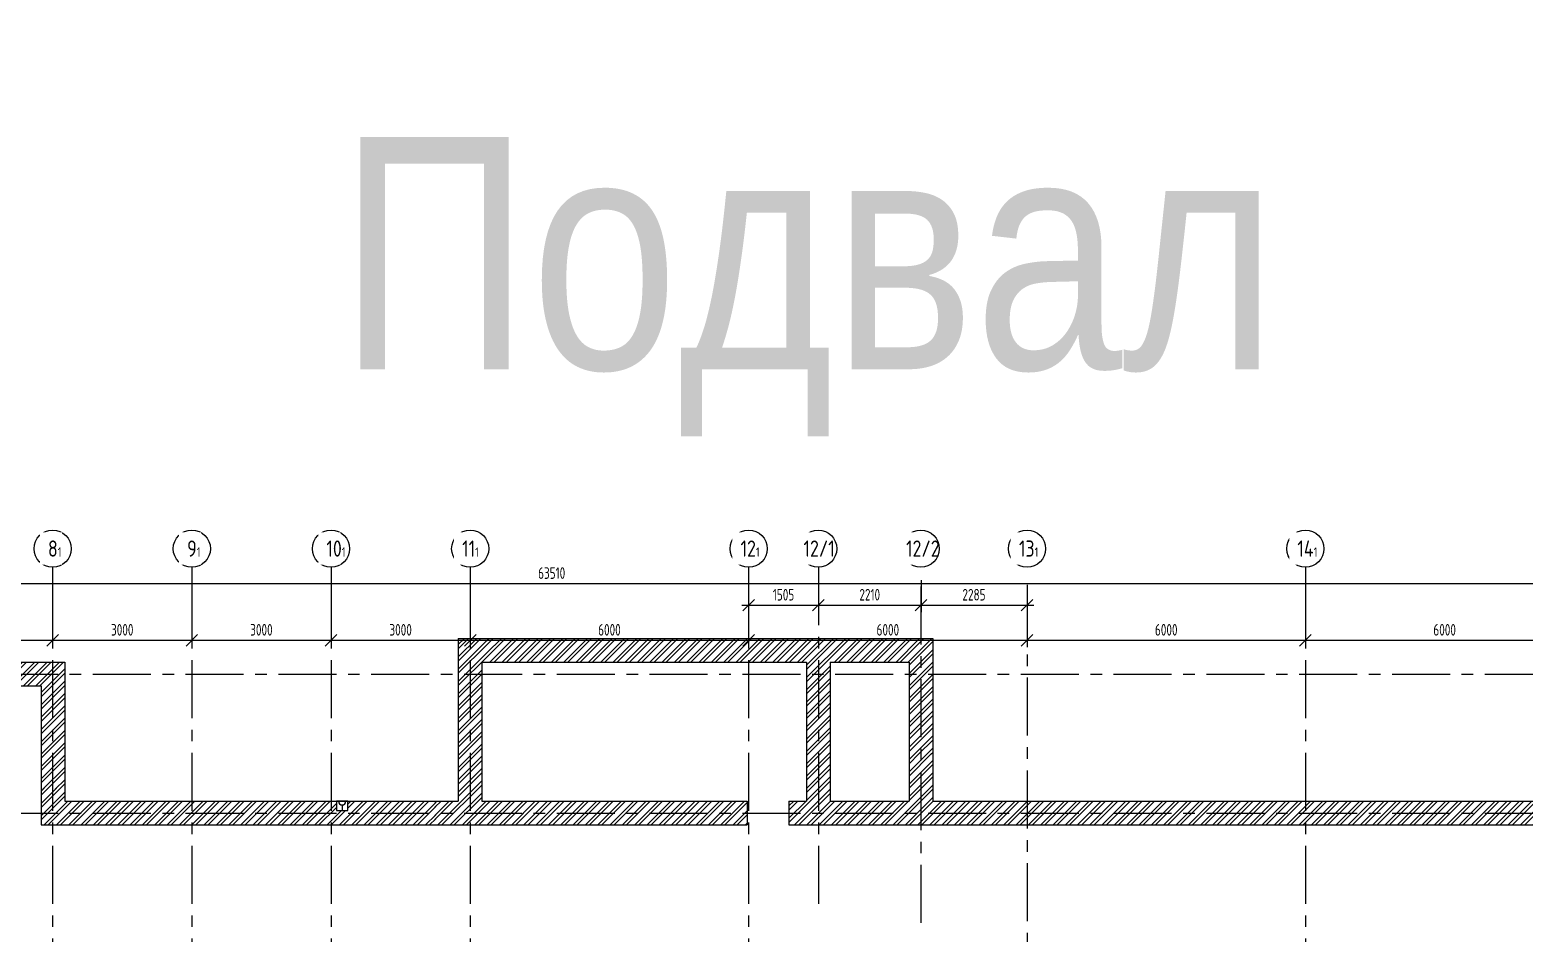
# Model space of a CAD drawing. Header units: millimetres. Extents: x -106726 to 8952771, y -150083 to 686385.
# Drawn here: x 14080 to 46283, y -50186 to -30725 of the extents above; entities that cross this region are included whole.
import ezdxf
from ezdxf import colors
from ezdxf.entities.mleader import LeaderData, LeaderLine
from ezdxf.math import Vec2, Vec3

# ---------------------------------------------------------------- set-up
doc = ezdxf.new("R2010")
doc.units = ezdxf.units.MM
doc.linetypes.add('CENTER', pattern=[2, 1.25, -0.25, 0.25, -0.25])
doc.layers.get('Defpoints').update_dxf_attribs({"color": 8})
doc.styles.add('Arial', font='ARIALN.TTF')
doc.styles.add('ISOCPEUR', font='isocpeur.ttf', dxfattribs={"width": 0.7})
doc.styles.add('ГОСТ 2.304', font='isocpeur.ttf', dxfattribs={"width": 0.7})
doc.dimstyles.new('СПДС', dxfattribs={"dimscale": 100, "dimtxt": 2.5, "dimasz": 2.5, "dimexe": 1.5, "dimexo": 0, "dimgap": 1, "dimtad": 1, "dimdec": 0, "dimrnd": 1, "dimtxsty": 'ГОСТ 2.304', "dimblk": 'OBLIQUE', "dimcen": 2.5, "dimdle": 1.5, "dimadec": 0, "dimazin": 2, "dimtfac": 0.75, "dimtdec": 0, "dimtmove": 1, "dimatfit": 3, "dimfxl": 1, "dimtolj": 1, "dimarcsym": 1})
pattern_1 = [(45, (331452.74, -175205.68), (-132.58252, 132.58252), []), (45, (331541.13, -175205.68), (-132.58252, 132.58252), [])]

# ---------------------------------------------------------------- blocks, each defined once
blk = doc.blocks.new('_DotSmall')
at = {"color": 8, "linetype": 'ByBlock', "const_width": 0.5}
blk.add_lwpolyline([(-0.0625, 0, 1), (0.0625, 0, 1)], format="xyb", close=True, dxfattribs=at)
blk = doc.blocks.new('_Oblique')
at = {"color": 8, "linetype": 'ByBlock', "lineweight": -2}
blk.add_line((-0.5, -0.5), (0.5, 0.5), dxfattribs=at)
blk = doc.blocks.new('*D811')
at = {"color": 8, "lineweight": -2, "ltscale": 100, "transparency": 16777216}
for p, q in [((11570, -43494), (11570, -44026)), ((14570, -43500), (14570, -44026)), ((11420, -43876), (14720, -43876))]:
    blk.add_line(p, q, dxfattribs=at)
at = {"layer": 'Defpoints', "color": 0, "ltscale": 100, "transparency": 16777216}
for p in [(11570, -43494), (14570, -43500), (14570, -43876)]:
    blk.add_point(p, dxfattribs=at)
at = {"color": 8, "lineweight": -2, "ltscale": 100, "transparency": 16777216, "xscale": 250, "yscale": 250, "zscale": 250, "rotation": 180}
blk.add_blockref('_Oblique', (11570, -43876), dxfattribs=at)
at = {"color": 8, "lineweight": -2, "ltscale": 100, "transparency": 16777216, "xscale": 250, "yscale": 250, "zscale": 250}
blk.add_blockref('_Oblique', (14570, -43876), dxfattribs=at)
at = {"color": 8, "ltscale": 100, "transparency": 16777216, "insert": (13070, -43651), "char_height": 250, "attachment_point": 5, "style": 'ГОСТ 2.304'}
blk.add_mtext('\\A1;3000', dxfattribs=at)
blk = doc.blocks.new('*D812')
at = {"color": 8, "lineweight": -2, "ltscale": 100, "transparency": 16777216}
for p, q in [((14570, -43500), (14570, -44026)), ((17570, -43488), (17570, -44026)), ((14420, -43876), (17720, -43876))]:
    blk.add_line(p, q, dxfattribs=at)
at = {"layer": 'Defpoints', "color": 0, "ltscale": 100, "transparency": 16777216}
for p in [(14570, -43500), (17570, -43488), (17570, -43876)]:
    blk.add_point(p, dxfattribs=at)
at = {"color": 8, "lineweight": -2, "ltscale": 100, "transparency": 16777216, "xscale": 250, "yscale": 250, "zscale": 250, "rotation": 180}
blk.add_blockref('_Oblique', (14570, -43876), dxfattribs=at)
at = {"color": 8, "lineweight": -2, "ltscale": 100, "transparency": 16777216, "xscale": 250, "yscale": 250, "zscale": 250}
blk.add_blockref('_Oblique', (17570, -43876), dxfattribs=at)
at = {"color": 8, "ltscale": 100, "transparency": 16777216, "insert": (16070, -43651), "char_height": 250, "attachment_point": 5, "style": 'ГОСТ 2.304'}
blk.add_mtext('\\A1;3000', dxfattribs=at)
blk = doc.blocks.new('*D813')
at = {"color": 8, "lineweight": -2, "ltscale": 100, "transparency": 16777216}
for p, q in [((17570, -43488), (17570, -44026)), ((20570, -43534), (20570, -44026)), ((17420, -43876), (20720, -43876))]:
    blk.add_line(p, q, dxfattribs=at)
at = {"layer": 'Defpoints', "color": 0, "ltscale": 100, "transparency": 16777216}
for p in [(17570, -43488), (20570, -43534), (20570, -43876)]:
    blk.add_point(p, dxfattribs=at)
at = {"color": 8, "lineweight": -2, "ltscale": 100, "transparency": 16777216, "xscale": 250, "yscale": 250, "zscale": 250, "rotation": 180}
blk.add_blockref('_Oblique', (17570, -43876), dxfattribs=at)
at = {"color": 8, "lineweight": -2, "ltscale": 100, "transparency": 16777216, "xscale": 250, "yscale": 250, "zscale": 250}
blk.add_blockref('_Oblique', (20570, -43876), dxfattribs=at)
at = {"color": 8, "ltscale": 100, "transparency": 16777216, "insert": (19070, -43651), "char_height": 250, "attachment_point": 5, "style": 'ГОСТ 2.304'}
blk.add_mtext('\\A1;3000', dxfattribs=at)
blk = doc.blocks.new('*D814')
at = {"color": 8, "lineweight": -2, "ltscale": 100, "transparency": 16777216}
for p, q in [((20570, -43534), (20570, -44026)), ((23570, -43534), (23570, -44026)), ((20420, -43876), (23720, -43876))]:
    blk.add_line(p, q, dxfattribs=at)
at = {"layer": 'Defpoints', "color": 0, "ltscale": 100, "transparency": 16777216}
for p in [(20570, -43534), (23570, -43534), (23570, -43876)]:
    blk.add_point(p, dxfattribs=at)
at = {"color": 8, "lineweight": -2, "ltscale": 100, "transparency": 16777216, "xscale": 250, "yscale": 250, "zscale": 250, "rotation": 180}
blk.add_blockref('_Oblique', (20570, -43876), dxfattribs=at)
at = {"color": 8, "lineweight": -2, "ltscale": 100, "transparency": 16777216, "xscale": 250, "yscale": 250, "zscale": 250}
blk.add_blockref('_Oblique', (23570, -43876), dxfattribs=at)
at = {"color": 8, "ltscale": 100, "transparency": 16777216, "insert": (22070, -43651), "char_height": 250, "attachment_point": 5, "style": 'ГОСТ 2.304'}
blk.add_mtext('\\A1;3000', dxfattribs=at)
blk = doc.blocks.new('*D815')
at = {"color": 8, "lineweight": -2, "ltscale": 100, "transparency": 16777216}
for p, q in [((29570, -43384), (29570, -44026)), ((23570, -43503), (23570, -44026)), ((23420, -43876), (29720, -43876))]:
    blk.add_line(p, q, dxfattribs=at)
at = {"layer": 'Defpoints', "color": 0, "ltscale": 100, "transparency": 16777216}
for p in [(29570, -43384), (23570, -43503), (29570, -43876)]:
    blk.add_point(p, dxfattribs=at)
at = {"color": 8, "lineweight": -2, "ltscale": 100, "transparency": 16777216, "xscale": 250, "yscale": 250, "zscale": 250, "rotation": 180}
blk.add_blockref('_Oblique', (23570, -43876), dxfattribs=at)
at = {"color": 8, "lineweight": -2, "ltscale": 100, "transparency": 16777216, "xscale": 250, "yscale": 250, "zscale": 250}
blk.add_blockref('_Oblique', (29570, -43876), dxfattribs=at)
at = {"color": 8, "ltscale": 100, "transparency": 16777216, "insert": (26570, -43651), "char_height": 250, "attachment_point": 5, "style": 'ГОСТ 2.304'}
blk.add_mtext('\\A1;6000', dxfattribs=at)
blk = doc.blocks.new('*D816')
at = {"color": 8, "lineweight": -2, "ltscale": 100, "transparency": 16777216}
for p, q in [((29570, -43415), (29570, -44026)), ((35570, -43340), (35570, -44026)), ((29420, -43876), (35720, -43876))]:
    blk.add_line(p, q, dxfattribs=at)
at = {"layer": 'Defpoints', "color": 0, "ltscale": 100, "transparency": 16777216}
for p in [(29570, -43415), (35570, -43340), (35570, -43876)]:
    blk.add_point(p, dxfattribs=at)
at = {"color": 8, "lineweight": -2, "ltscale": 100, "transparency": 16777216, "xscale": 250, "yscale": 250, "zscale": 250, "rotation": 180}
blk.add_blockref('_Oblique', (29570, -43876), dxfattribs=at)
at = {"color": 8, "lineweight": -2, "ltscale": 100, "transparency": 16777216, "xscale": 250, "yscale": 250, "zscale": 250}
blk.add_blockref('_Oblique', (35570, -43876), dxfattribs=at)
at = {"color": 8, "ltscale": 100, "transparency": 16777216, "insert": (32570, -43651), "char_height": 250, "attachment_point": 5, "style": 'ГОСТ 2.304'}
blk.add_mtext('\\A1;6000', dxfattribs=at)
blk = doc.blocks.new('*D817')
at = {"color": 8, "lineweight": -2, "ltscale": 100, "transparency": 16777216}
for p, q in [((35570, -43340), (35570, -44026)), ((41570, -43303), (41570, -44026)), ((35420, -43876), (41720, -43876))]:
    blk.add_line(p, q, dxfattribs=at)
at = {"layer": 'Defpoints', "color": 0, "ltscale": 100, "transparency": 16777216}
for p in [(35570, -43340), (41570, -43303), (41570, -43876)]:
    blk.add_point(p, dxfattribs=at)
at = {"color": 8, "lineweight": -2, "ltscale": 100, "transparency": 16777216, "xscale": 250, "yscale": 250, "zscale": 250, "rotation": 180}
blk.add_blockref('_Oblique', (35570, -43876), dxfattribs=at)
at = {"color": 8, "lineweight": -2, "ltscale": 100, "transparency": 16777216, "xscale": 250, "yscale": 250, "zscale": 250}
blk.add_blockref('_Oblique', (41570, -43876), dxfattribs=at)
at = {"color": 8, "ltscale": 100, "transparency": 16777216, "insert": (38570, -43651), "char_height": 250, "attachment_point": 5, "style": 'ГОСТ 2.304'}
blk.add_mtext('\\A1;6000', dxfattribs=at)
blk = doc.blocks.new('*D818')
at = {"color": 8, "lineweight": -2, "ltscale": 100, "transparency": 16777216}
for p, q in [((41570, -43303), (41570, -44026)), ((47570, -43374), (47570, -44026)), ((41420, -43876), (47720, -43876))]:
    blk.add_line(p, q, dxfattribs=at)
at = {"layer": 'Defpoints', "color": 0, "ltscale": 100, "transparency": 16777216}
for p in [(41570, -43303), (47570, -43374), (47570, -43876)]:
    blk.add_point(p, dxfattribs=at)
at = {"color": 8, "lineweight": -2, "ltscale": 100, "transparency": 16777216, "xscale": 250, "yscale": 250, "zscale": 250, "rotation": 180}
blk.add_blockref('_Oblique', (41570, -43876), dxfattribs=at)
at = {"color": 8, "lineweight": -2, "ltscale": 100, "transparency": 16777216, "xscale": 250, "yscale": 250, "zscale": 250}
blk.add_blockref('_Oblique', (47570, -43876), dxfattribs=at)
at = {"color": 8, "ltscale": 100, "transparency": 16777216, "insert": (44570, -43651), "char_height": 250, "attachment_point": 5, "style": 'ГОСТ 2.304'}
blk.add_mtext('\\A1;6000', dxfattribs=at)
blk = doc.blocks.new('*D821')
at = {"color": 8, "lineweight": -2, "ltscale": 100, "transparency": 16777216}
for p, q in [((29420, -43120), (31225, -43120)), ((29570, -43101), (29570, -43270)), ((31075, -43101), (31075, -43270))]:
    blk.add_line(p, q, dxfattribs=at)
at = {"layer": 'Defpoints', "color": 0, "ltscale": 100, "transparency": 16777216}
for p in [(29570, -43101), (31075, -43101), (31075, -43120)]:
    blk.add_point(p, dxfattribs=at)
at = {"color": 8, "lineweight": -2, "ltscale": 100, "transparency": 16777216, "xscale": 250, "yscale": 250, "zscale": 250, "rotation": 180}
blk.add_blockref('_Oblique', (29570, -43120), dxfattribs=at)
at = {"color": 8, "lineweight": -2, "ltscale": 100, "transparency": 16777216, "xscale": 250, "yscale": 250, "zscale": 250}
blk.add_blockref('_Oblique', (31075, -43120), dxfattribs=at)
at = {"color": 8, "ltscale": 100, "transparency": 16777216, "insert": (30322, -42895), "char_height": 250, "attachment_point": 5, "style": 'ГОСТ 2.304'}
blk.add_mtext('\\A1;1505', dxfattribs=at)
blk = doc.blocks.new('*D822')
at = {"color": 8, "lineweight": -2, "ltscale": 100, "transparency": 16777216}
for p, q in [((33285, -42579), (33285, -43270)), ((30925, -43120), (33435, -43120)), ((31075, -43101), (31075, -43270))]:
    blk.add_line(p, q, dxfattribs=at)
at = {"layer": 'Defpoints', "color": 0, "ltscale": 100, "transparency": 16777216}
for p in [(33285, -42579), (31075, -43101), (33285, -43120)]:
    blk.add_point(p, dxfattribs=at)
at = {"color": 8, "lineweight": -2, "ltscale": 100, "transparency": 16777216, "xscale": 250, "yscale": 250, "zscale": 250, "rotation": 180}
blk.add_blockref('_Oblique', (31075, -43120), dxfattribs=at)
at = {"color": 8, "lineweight": -2, "ltscale": 100, "transparency": 16777216, "xscale": 250, "yscale": 250, "zscale": 250}
blk.add_blockref('_Oblique', (33285, -43120), dxfattribs=at)
at = {"color": 8, "ltscale": 100, "transparency": 16777216, "insert": (32180, -42895), "char_height": 250, "attachment_point": 5, "style": 'ГОСТ 2.304'}
blk.add_mtext('\\A1;2210', dxfattribs=at)
blk = doc.blocks.new('*D823')
at = {"color": 8, "lineweight": -2, "ltscale": 100, "transparency": 16777216}
for p, q in [((33285, -42579), (33285, -43270)), ((35570, -42763), (35570, -43270)), ((33135, -43120), (35720, -43120))]:
    blk.add_line(p, q, dxfattribs=at)
at = {"layer": 'Defpoints', "color": 0, "ltscale": 100, "transparency": 16777216}
for p in [(33285, -42579), (35570, -42763), (35570, -43120)]:
    blk.add_point(p, dxfattribs=at)
at = {"color": 8, "lineweight": -2, "ltscale": 100, "transparency": 16777216, "xscale": 250, "yscale": 250, "zscale": 250, "rotation": 180}
blk.add_blockref('_Oblique', (33285, -43120), dxfattribs=at)
at = {"color": 8, "lineweight": -2, "ltscale": 100, "transparency": 16777216, "xscale": 250, "yscale": 250, "zscale": 250}
blk.add_blockref('_Oblique', (35570, -43120), dxfattribs=at)
at = {"color": 8, "ltscale": 100, "transparency": 16777216, "insert": (34427, -42895), "char_height": 250, "attachment_point": 5, "style": 'ГОСТ 2.304'}
blk.add_mtext('\\A1;2285', dxfattribs=at)
blk = doc.blocks.new('*D824')
at = {"color": 8, "lineweight": -2, "ltscale": 100, "transparency": 16777216}
for p, q in [((-6430, -42654), (-6430, -42504)), ((57080, -42654), (57080, -42504)), ((-6580, -42654), (57230, -42654))]:
    blk.add_line(p, q, dxfattribs=at)
at = {"layer": 'Defpoints', "color": 0, "ltscale": 100, "transparency": 16777216}
for p in [(-6430, -42654), (57080, -42654), (57080, -42654)]:
    blk.add_point(p, dxfattribs=at)
at = {"color": 8, "lineweight": -2, "ltscale": 100, "transparency": 16777216, "xscale": 250, "yscale": 250, "zscale": 250, "rotation": 180}
blk.add_blockref('_Oblique', (-6430, -42654), dxfattribs=at)
at = {"color": 8, "lineweight": -2, "ltscale": 100, "transparency": 16777216, "xscale": 250, "yscale": 250, "zscale": 250}
blk.add_blockref('_Oblique', (57080, -42654), dxfattribs=at)
at = {"color": 8, "ltscale": 100, "transparency": 16777216, "insert": (25325, -42429), "char_height": 250, "attachment_point": 5, "style": 'ГОСТ 2.304'}
blk.add_mtext('\\A1;63510', dxfattribs=at)

msp = doc.modelspace()

# ---------------------------------------------------------------- hatches: boundary and pattern name
at = {"ltscale": 100}
h = msp.add_hatch(dxfattribs=at)
h.set_pattern_fill('ANSI32', color=256, scale=500)
h.set_pattern_definition(pattern_1)
h.paths.add_polyline_path([(23939.9, -43835), (23309.9, -43835), (23309.9, -47345), (22809.9, -47345), (22809.9, -47855), (29539.3, -47855), (29539.3, -47345), (23819.9, -47345), (23819.9, -44345), (23939.9, -44345)])
h = msp.add_hatch(dxfattribs=at)
h.set_pattern_fill('ANSI32', color=256, scale=500)
h.set_pattern_definition(pattern_1)
h.paths.add_polyline_path([(32926.9, -46297.1), (32889.8, -46297.1)], flags=17)
h.paths.add_polyline_path([(33539.9, -46325.8), (33029.9, -46325.8), (33029.9, -47345), (31329.9, -47345), (31329.9, -44345), (33029.9, -44345), (33029.9, -46326.2), (33539.9, -46325.3), (33539.9, -43835), (23925.2, -43835), (23925.2, -44345), (30819.9, -44345), (30819.9, -47345), (30439.6, -47345), (30439.6, -47855), (31050.5, -47855), (49609.9, -47855), (49609.9, -47463.9), (49674.9, -47463.9), (49674.9, -47345), (33539.9, -47345)])
h = msp.add_hatch(dxfattribs=at)
h.set_pattern_fill('ANSI32', color=256, scale=500)
h.set_pattern_definition(pattern_1)
h.paths.add_polyline_path([(14829.9, -44345), (14829.9, -44866.1), (14829.9, -47084.2), (14319.9, -47084.2), (14319.9, -44855), (12471.4, -44855), (12471.4, -44345)])
h = msp.add_hatch(dxfattribs=at)
h.set_pattern_fill('ANSI32', color=256, scale=500)
h.set_pattern_definition(pattern_1)
h.paths.add_polyline_path([(20935.1, -47544.6), (20684.8, -47544.6), (20684.8, -47345), (14829.9, -47345), (14829.9, -47059.8), (14319.9, -47059.8), (14319.9, -47855), (22825.6, -47855), (22825.6, -47345), (20935.1, -47345)])

# ---------------------------------------------------------------- linework, layer by layer
at = {"linetype": 'CENTER', "ltscale": 1000}
for p, q in [((14569.9, -42303.6), (14569.9, -96574.9)), ((17569.9, -42303.6), (17569.9, -96574.9)), ((20569.9, -42303.6), (20569.9, -96574.9)), ((23569.9, -42303.6), (23569.9, -96574.9)), ((29569.9, -42303.6), (29569.9, -96574.9)), ((31074.9, -42303.6), (31074.9, -49630.1)), ((41569.9, -42303.6), (41569.9, -96574.9)), ((33284.9, -49966.9), (33284.9, -42683.3)), ((35569.9, -42681.8), (35569.9, -96953.1)), ((-12563.8, -44605), (70614.6, -44605)), ((-12563.8, -47605), (70614.6, -47605))]:
    msp.add_line(p, q, dxfattribs=at)
at = {"ltscale": 100}
for p, q in [((23309.9, -43835), (23939.9, -43835)), ((23309.9, -43835), (33539.9, -43835)), ((23309.9, -43835), (23309.9, -47345)), ((33539.9, -43835), (33539.9, -46696.1)), ((13749.9, -44345), (14829.9, -44345)), ((14829.9, -44345), (14829.9, -47118.6)), ((23819.9, -44345), (23939.9, -44345)), ((23819.9, -44345), (30819.9, -44345)), ((23819.9, -44345), (23819.9, -47345)), ((30819.9, -44345), (30819.9, -47345)), ((31329.9, -44345), (33029.9, -44345)), ((31329.9, -44345), (31329.9, -47345)), ((33029.9, -44345), (33029.9, -46696.1)), ((13814.9, -44855), (14319.9, -44855)), ((14319.9, -44855), (14319.9, -47118.6)), ((33029.9, -46297.1), (33029.9, -47345)), ((33539.9, -46297.1), (33539.9, -47345)), ((14319.9, -47059.8), (14319.9, -47855)), ((14829.9, -47059.8), (14829.9, -47345)), ((14829.9, -47345), (22899.7, -47345)), ((20809.9, -47425.7), (20809.9, -47544.6)), ((22744.9, -47345), (23309.9, -47345)), ((23819.9, -47345), (29539.3, -47345)), ((29539.3, -47345), (29539.3, -47855)), ((30439.6, -47345), (30819.9, -47345)), ((30439.6, -47345), (30439.6, -47855)), ((31329.9, -47345), (33029.9, -47345)), ((33539.9, -47345), (47030.5, -47345)), ((14319.9, -47855), (22834.7, -47855)), ((22809.9, -47855), (23819.9, -47855)), ((23819.9, -47855), (29539.3, -47855)), ((30439.6, -47855), (46965.5, -47855))]:
    msp.add_line(p, q, dxfattribs=at)
msp.add_lwpolyline([(20935.1, -47345), (20684.8, -47345), (20684.8, -47544.6), (20935.1, -47544.6)], close=True, dxfattribs=at)
at = {"ltscale": 0.5}
for centre in [(14569.9, -41903.6), (17569.9, -41903.6), (20569.9, -41903.6), (23569.9, -41903.6), (29569.9, -41903.6), (31069.9, -41903.6), (33279.9, -41903.6), (35569.9, -41903.6), (41569.9, -41903.6)]:
    msp.add_circle(centre, 400, dxfattribs=at)
at = {"ltscale": 100}
msp.add_arc((20809.9, -47345), 80.7, 180, 0, dxfattribs=at)

# ---------------------------------------------------------------- texts
at = {"style": 'Arial'}
msp.add_text('Подвал', height=5000, dxfattribs=at).set_placement((20737.5, -38036.4))

# ---------------------------------------------------------------- dimensions: what is measured, and where the dimension line sits
at = {"ltscale": 100}
for base, p1, p2, picture, middle in [((31074.9, -43120.1), (29569.9, -43100.8), (31074.9, -43100.8), '*D821', (30322.4, -42895.1)), ((33284.9, -43120.1), (31074.9, -43100.8), (33284.9, -42579.1), '*D822', (32179.9, -42895.1)), ((35569.9, -43120.1), (33284.9, -42579.1), (35569.9, -42762.7), '*D823', (34427.4, -42895.1)), ((29569.9, -43876), (23569.9, -43503.2), (29569.9, -43383.7), '*D815', (26569.9, -43651)), ((35569.9, -43876), (29569.9, -43414.8), (35569.9, -43340.3), '*D816', (32569.9, -43651)), ((41569.9, -43876), (35569.9, -43340.3), (41569.9, -43303.3), '*D817', (38569.9, -43651)), ((47569.9, -43876), (41569.9, -43303.3), (47569.9, -43374), '*D818', (44569.9, -43651)), ((14569.9, -43876), (11569.9, -43494), (14569.9, -43499.7), '*D811', (13069.9, -43651)), ((17569.9, -43876), (14569.9, -43499.7), (17569.9, -43488.1), '*D812', (16069.9, -43651)), ((20569.9, -43876), (17569.9, -43488.1), (20569.9, -43534.4), '*D813', (19069.9, -43651)), ((23569.9, -43876), (20569.9, -43534.4), (23569.9, -43534.3), '*D814', (22069.9, -43651))]:
    dim = msp.add_linear_dim(base=base, p1=p1, p2=p2, dimstyle='СПДС', override={"dimclrd": 8, "dimclre": 8, "dimclrt": 8}, dxfattribs=at)
    dim.commit()
    dim.dimension.update_dxf_attribs({"geometry": picture, "text_midpoint": middle})

# ---------------------------------------------------------------- leaders
ml = msp.add_multileader_mtext('Standard')
ml.set_content('{\\W0.8;-2,500}', color=8, style='ISOCPEUR')
ml.set_leader_properties(color=8, linetype='Continuous', lineweight=-1)
ml.set_arrow_properties(name='DOTSMALL')
ml.build(insert=Vec2(0, 0))
ml.multileader.update_dxf_attribs({"has_text_frame": 1, "text_left_attachment_type": 4, "text_right_attachment_type": 4, "dogleg_length": 100, "arrow_head_size": 180})
ctx = ml.context
ctx.base_point, ctx.char_height, ctx.arrow_head_size, ctx.landing_gap_size, ctx.plane_origin = Vec3(32567.7, -56108.9, -2), 250, 180, 50, Vec3(32486.3, -57376.4, -2)
ctx.left_attachment, ctx.right_attachment = 4, 4
notes = []
notes.append((ctx, [(0, (0, 0, 0), (0, 0), (1, 0), 1, [])]))
ctx.mtext.insert, ctx.mtext.width, ctx.mtext.defined_height, ctx.mtext.line_spacing_style, ctx.mtext.flow_direction = Vec3(32617.7, -55775.5, -2), 801.086, 330.7, 2, 5
for ctx, leaders in notes:
    for number, flags, end, landing, length, lines in leaders:
        leader = LeaderData()
        leader.index, (leader.has_last_leader_line, leader.has_dogleg_vector, leader.attachment_direction) = number, flags
        leader.last_leader_point, leader.dogleg_vector, leader.dogleg_length = Vec3(end), Vec3(landing), length
        for number, points, colour, breaks in lines:
            line = LeaderLine()
            line.index, line.vertices, line.color, line.breaks = number, Vec3.list(points), colors.encode_raw_color(colour), breaks
            leader.lines.append(line)
        ctx.leaders.append(leader)

# ---------------------------------------------------------------- next in the draw order: texts
at = {"char_height": 350, "width": 123.867, "attachment_point": 1, "line_spacing_factor": 1.149209, "style": 'ГОСТ 2.304', "bg_fill": 2}
for s, insert in [('{\\W0.8;8\\H0.57143x;1}', (14470.1, -41725.9)), ('{\\W0.8;9\\H0.57143x;1}', (17470.1, -41725.9)), ('{\\W0.8;10\\H0.57143x;1}', (20470.1, -41725.9)), ('{\\W0.8;11\\H0.57143x;1}', (23395.8, -41725.9)), ('{\\W0.8;12\\H0.57143x;1}', (29395.8, -41725.9)), ('{\\W0.8;12/1}', (30752.2, -41725.9)), ('{\\W0.8;12/2}', (32962.2, -41725.9))]:
    msp.add_mtext(s, dxfattribs=dict(at, insert=insert))
at = {"ltscale": 0.5, "char_height": 350, "width": 123.867, "attachment_point": 1, "line_spacing_factor": 1.149209, "style": 'ГОСТ 2.304', "bg_fill": 2}
for s, insert in [('{\\W0.8;13\\H0.57143x;1}', (35395.8, -41725.9)), ('{\\W0.8;14\\H0.57143x;1}', (41395.8, -41725.9))]:
    msp.add_mtext(s, dxfattribs=dict(at, insert=insert))

# ---------------------------------------------------------------- next in the draw order: dimensions: what is measured, and where the dimension line sits
at = {"ltscale": 100}
dim = msp.add_linear_dim(base=(57079.9, -42653.6), p1=(-6430.1, -42653.6), p2=(57079.9, -42653.6), dimstyle='СПДС', override={"dimclrd": 8, "dimclre": 8, "dimclrt": 8}, dxfattribs=at)
dim.commit()
dim.dimension.update_dxf_attribs({"geometry": '*D824', "text_midpoint": (25324.9, -42428.6)})

# ---------------------------------------------------------------- next in the draw order: leaders
ml = msp.add_multileader_mtext('Standard')
ml.set_content('{\\W0.8;-2,800}', color=8, style='ISOCPEUR')
ml.set_leader_properties(color=8, linetype='Continuous', lineweight=-1)
ml.set_arrow_properties(name='DOTSMALL')
ml.build(insert=Vec2(0, 0))
ml.multileader.update_dxf_attribs({"has_text_frame": 1, "text_left_attachment_type": 4, "text_right_attachment_type": 4, "dogleg_length": 100, "arrow_head_size": 180})
ctx = ml.context
ctx.base_point, ctx.char_height, ctx.arrow_head_size, ctx.landing_gap_size, ctx.plane_origin = Vec3(35449.5, -99089.5, 0), 250, 180, 50, Vec3(35368.1, -100367.6, 0)
ctx.left_attachment, ctx.right_attachment = 4, 4
notes = []
notes.append((ctx, [(0, (0, 0, 0), (0, 0), (1, 0), 1, [])]))
ctx.mtext.insert, ctx.mtext.width, ctx.mtext.defined_height, ctx.mtext.line_spacing_style, ctx.mtext.flow_direction = Vec3(35499.5, -98756.2, 0), 769.989, 343.9, 2, 5
ml = msp.add_multileader_mtext('Standard')
ml.set_content('{\\W0.8;-2,300}', color=8, style='ISOCPEUR')
ml.set_leader_properties(color=8, linetype='Continuous', lineweight=-1)
ml.set_arrow_properties(name='DOTSMALL')
ml.build(insert=Vec2(0, 0))
ml.multileader.update_dxf_attribs({"has_text_frame": 1, "text_left_attachment_type": 4, "text_right_attachment_type": 4, "dogleg_length": 100, "arrow_head_size": 180})
ctx = ml.context
ctx.base_point, ctx.char_height, ctx.arrow_head_size, ctx.landing_gap_size, ctx.plane_origin = Vec3(43950.7, -102790.7, 0), 250, 180, 50, Vec3(43869.3, -104068.9, 0)
ctx.left_attachment, ctx.right_attachment = 4, 4
notes.append((ctx, [(0, (0, 0, 0), (0, 0), (1, 0), 1, [])]))
ctx.mtext.insert, ctx.mtext.width, ctx.mtext.defined_height, ctx.mtext.line_spacing_style, ctx.mtext.flow_direction = Vec3(44000.7, -102457.4, 0), 769.989, 343.9, 2, 5
for ctx, leaders in notes:
    for number, flags, end, landing, length, lines in leaders:
        leader = LeaderData()
        leader.index, (leader.has_last_leader_line, leader.has_dogleg_vector, leader.attachment_direction) = number, flags
        leader.last_leader_point, leader.dogleg_vector, leader.dogleg_length = Vec3(end), Vec3(landing), length
        for number, points, colour, breaks in lines:
            line = LeaderLine()
            line.index, line.vertices, line.color, line.breaks = number, Vec3.list(points), colors.encode_raw_color(colour), breaks
            leader.lines.append(line)
        ctx.leaders.append(leader)

doc.saveas('drawing.dxf')
